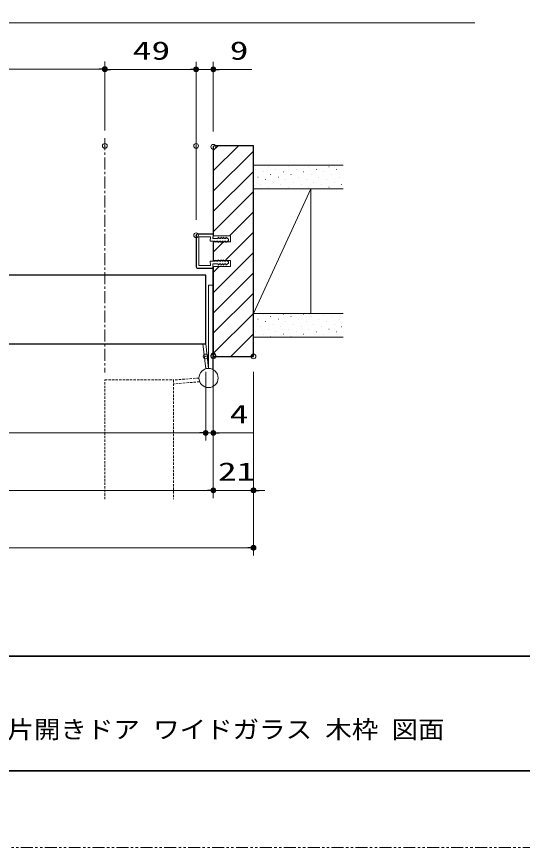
# Model space of a CAD drawing. Units: millimetres, scale not verified. Extents: x -1306 to 1306, y -607 to 607.
# Drawn here: x -571.5 to -307, y -594 to -159.9 of the extents above; entities that cross this region are included whole.
import ezdxf
from ezdxf.enums import TextEntityAlignment as Align

# ---------------------------------------------------------------- set-up
doc = ezdxf.new("R2010")
doc.units = ezdxf.units.MM
doc.header["$LTSCALE"] = 5
doc.header["$PDMODE"] = 32
doc.header["$PDSIZE"] = 2.5
for name, pattern in [('USER1', [2.5, 1.25, -0.25, 0.25, -0.25, 0.25, -0.25]), ('USER2', [0.375, 0.25, -0.125]), ('USER3', [2, 1.25, -0.25, 0.25, -0.25])]:
    doc.linetypes.add(name, pattern=pattern)
for name, color, linetype, lineweight in [('0-1_線(黄)', 2, 'Continuous', 15), ('0-3_陰線', 4, 'USER1', 9), ('0-C_中心線', 3, 'USER3', 9), ('0-D_線(白)', 7, 'Continuous', 30), ('1-0_線(水)', 4, 'Continuous', 9), ('1-1_寸法線', 3, 'Continuous', 13), ('1-2_ハッチング', 6, 'Continuous', 9), ('1-4_DEFPOINTS', 7, 'Continuous', 5), ('1-5_0', 3, 'Continuous', 25), ('1-6_点線(黄)', 2, 'USER2', 15), ('1-7_図面枠', 7, 'Continuous', 35)]:
    doc.layers.add(name, color=color, linetype=linetype, lineweight=lineweight)
doc.styles.add('ＭＳ ゴシック', font='')
doc.styles.get('ＭＳ ゴシック').set_extended_font_data('MS Gothic')

# ---------------------------------------------------------------- blocks, each defined once
blk = doc.blocks.new('_DOT')
at = {"layer": '1-5_0'}
blk.add_line((-2.5, 0), (-5, 0), dxfattribs=at)
for points in [[(0, 0), (-2.5, 0), (-2.48, 0.313)], [(0, 0), (-2.48, -0.313), (-2.5, 0)], [(0, 0), (-2.48, 0.313), (-2.421, 0.622)], [(0, 0), (-2.421, -0.622), (-2.48, -0.313)], [(0, 0), (-2.421, 0.622), (-2.324, 0.92)], [(0, 0), (-2.324, -0.92), (-2.421, -0.622)], [(0, 0), (-2.324, 0.92), (-2.191, 1.204)], [(0, 0), (-2.191, -1.204), (-2.324, -0.92)], [(0, 0), (-2.191, 1.204), (-2.023, 1.469)], [(0, 0), (-2.023, -1.469), (-2.191, -1.204)], [(0, 0), (-2.023, 1.469), (-1.822, 1.711)], [(0, 0), (-1.822, -1.711), (-2.023, -1.469)], [(0, 0), (-1.822, 1.711), (-1.594, 1.926)], [(0, 0), (-1.594, -1.926), (-1.822, -1.711)], [(0, 0), (-1.594, 1.926), (-1.34, 2.111)], [(0, 0), (-1.34, -2.111), (-1.594, -1.926)], [(0, 0), (-1.34, 2.111), (-1.064, 2.262)], [(0, 0), (-1.064, -2.262), (-1.34, -2.111)], [(0, 0), (-1.064, 2.262), (-0.773, 2.378)], [(0, 0), (-0.773, -2.378), (-1.064, -2.262)], [(0, 0), (-0.773, 2.378), (-0.468, 2.456)], [(0, 0), (-0.468, -2.456), (-0.773, -2.378)], [(0, 0), (-0.468, 2.456), (-0.157, 2.495)], [(0, 0), (-0.157, -2.495), (-0.468, -2.456)], [(0, 0), (-0.157, 2.495), (0.157, 2.495)], [(0, 0), (0.157, -2.495), (-0.157, -2.495)], [(0, 0), (0.157, 2.495), (0.468, 2.456)], [(0, 0), (0.468, 2.456), (0.773, 2.378)], [(0, 0), (0.773, 2.378), (1.064, 2.262)], [(0, 0), (1.064, 2.262), (1.34, 2.111)], [(0, 0), (1.34, 2.111), (1.594, 1.926)], [(0, 0), (1.594, 1.926), (1.822, 1.711)], [(0, 0), (1.822, 1.711), (2.023, 1.469)], [(0, 0), (2.023, 1.469), (2.191, 1.204)], [(0, 0), (2.191, 1.204), (2.324, 0.92)], [(0, 0), (2.324, 0.92), (2.421, 0.622)], [(0, 0), (2.421, 0.622), (2.48, 0.313)], [(0, 0), (2.48, 0.313), (2.5, 0)], [(0, 0), (0.468, -2.456), (0.157, -2.495)], [(0, 0), (0.773, -2.378), (0.468, -2.456)], [(0, 0), (1.064, -2.262), (0.773, -2.378)], [(0, 0), (1.34, -2.111), (1.064, -2.262)], [(0, 0), (1.594, -1.926), (1.34, -2.111)], [(0, 0), (1.822, -1.711), (1.594, -1.926)], [(0, 0), (2.023, -1.469), (1.822, -1.711)], [(0, 0), (2.191, -1.204), (2.023, -1.469)], [(0, 0), (2.324, -0.92), (2.191, -1.204)], [(0, 0), (2.421, -0.622), (2.324, -0.92)], [(0, 0), (2.48, -0.313), (2.421, -0.622)], [(0, 0), (2.5, 0), (2.48, -0.313)]]:
    blk.add_solid(points, dxfattribs=at)

msp = doc.modelspace()

# ---------------------------------------------------------------- linework, layer by layer
at = {"layer": '0-1_線(黄)'}
for p, q in [((-400.736, -237.425), (-447.592, -237.425)), ((-400.736, -249.925), (-447.592, -249.925)), ((-417.592, -249.925), (-447.592, -314.925)), ((-417.592, -249.925), (-417.591, -314.925)), ((-400.736, -314.925), (-447.592, -314.925)), ((-400.736, -327.425), (-447.592, -327.425))]:
    msp.add_line(p, q, dxfattribs=at)
at = {"layer": '0-3_陰線'}
msp.add_line((387.036, -594), (-1292.964, -594), dxfattribs=at)
at = {"layer": '0-C_中心線'}
msp.add_line((-525.342, -223.421), (-525.342, -345.758), dxfattribs=at)
at = {"layer": '0-D_線(白)'}
for p, q in [((-468.092, -227.425), (-468.592, -227.925)), ((-468.592, -227.925), (-468.592, -274.425)), ((-447.592, -227.425), (-468.092, -227.425)), ((-447.592, -337.425), (-447.592, -227.425)), ((-468.592, -277.625), (-468.592, -287.225)), ((-468.592, -344.395), (-468.592, -290.425)), ((-468.592, -290.425), (-468.592, -336.925)), ((-468.592, -336.925), (-468.092, -337.425)), ((-468.092, -337.425), (-447.592, -337.425))]:
    msp.add_line(p, q, dxfattribs=at)
msp.add_lwpolyline([(-580.339, -294.925), (-580.339, -330.925), (-472.592, -330.925), (-472.592, -294.925)], close=True, dxfattribs=at)
at = {"layer": '1-0_線(水)'}
for p, q in [((-472.592, -343.955), (-474.061, -330.925)), ((-471.148, -343.725), (-472.592, -330.925))]:
    msp.add_line(p, q, dxfattribs=at)
msp.add_lwpolyline([(-468.592, -300.225), (-471.092, -300.225), (-471.092, -343.725)], dxfattribs=at)
msp.add_circle((-471.092, -348.725), 5, dxfattribs=at)
at = {"layer": '1-1_寸法線'}
for p, q in [((-525.342, -219.425), (-525.342, -183.306)), ((-525.342, -219.425), (-525.342, -183.425)), ((-477.592, -219.425), (-477.592, -183.425)), ((-477.592, -266.125), (-477.592, -183.425)), ((-468.592, -219.925), (-468.592, -183.425)), ((-794.591, -187.306), (-528.342, -187.306)), ((-522.342, -187.425), (-480.592, -187.425)), ((-480.592, -187.425), (-483.592, -187.425)), ((-477.592, -187.425), (-468.592, -187.425)), ((-465.592, -187.425), (-448.401, -187.425)), ((-468.891, -273.425), (-476.892, -273.425)), ((-477.592, -290.725), (-477.592, -274.125)), ((-477.442, -290.725), (-477.442, -274.125)), ((-468.891, -273.575), (-476.892, -273.575)), ((-470.14, -274.925), (-476.092, -274.925)), ((-467.584, -277.125), (-470.307, -277.125)), ((-470.302, -277.125), (-470.14, -274.925)), ((-468.898, -275.825), (-468.741, -273.731)), ((-465.98, -275.825), (-468.897, -275.825)), ((-468.651, -275.227), (-468.592, -273.737)), ((-468.592, -274.425), (-459.592, -274.425)), ((-459.592, -277.625), (-468.592, -277.625)), ((-467.584, -277.779), (-466.767, -277.125)), ((-467.584, -277.132), (-467.584, -277.779)), ((-465.98, -277.125), (-466.767, -277.125)), ((-465.98, -275.075), (-465.98, -275.825)), ((-465.18, -275.825), (-465.98, -275.075)), ((-465.98, -277.875), (-465.98, -277.125)), ((-465.18, -277.125), (-465.98, -277.875)), ((-464.68, -275.825), (-465.18, -275.825)), ((-464.68, -277.125), (-465.18, -277.125)), ((-464.68, -275.075), (-464.68, -275.825)), ((-463.88, -275.825), (-464.68, -275.075)), ((-464.68, -277.875), (-464.68, -277.125)), ((-463.88, -277.125), (-464.68, -277.875)), ((-463.38, -275.825), (-463.88, -275.825)), ((-463.38, -277.125), (-463.88, -277.125)), ((-462.58, -275.825), (-463.38, -275.075)), ((-463.38, -275.075), (-463.38, -275.825)), ((-463.38, -277.875), (-463.38, -277.125)), ((-462.58, -277.125), (-463.38, -277.875)), ((-462.08, -275.825), (-462.58, -275.825)), ((-462.08, -277.125), (-462.58, -277.125)), ((-462.08, -275.075), (-462.08, -275.825)), ((-460.591, -276.175), (-462.08, -275.075)), ((-460.592, -276.775), (-462.08, -277.875)), ((-462.08, -277.875), (-462.08, -277.125)), ((-460.592, -276.775), (-460.591, -276.175)), ((-459.592, -274.425), (-459.592, -277.625)), ((-467.584, -287.725), (-470.307, -287.725)), ((-470.307, -287.725), (-470.14, -289.925)), ((-468.897, -289.025), (-468.741, -291.119)), ((-465.98, -289.025), (-468.897, -289.025)), ((-468.651, -290.423), (-468.592, -291.113)), ((-467.584, -287.07), (-466.767, -287.725)), ((-467.584, -287.717), (-467.584, -287.07)), ((-465.98, -287.725), (-466.767, -287.725)), ((-465.98, -286.975), (-465.98, -287.725)), ((-465.18, -287.725), (-465.98, -286.975)), ((-465.98, -289.775), (-465.98, -289.025)), ((-465.18, -289.025), (-465.98, -289.775)), ((-464.68, -287.725), (-465.18, -287.725)), ((-464.68, -289.025), (-465.18, -289.025)), ((-464.68, -286.975), (-464.68, -287.725)), ((-463.88, -287.725), (-464.68, -286.975)), ((-464.68, -289.775), (-464.68, -289.025)), ((-463.88, -289.025), (-464.68, -289.775)), ((-463.38, -287.725), (-463.88, -287.725)), ((-463.38, -289.025), (-463.88, -289.025)), ((-463.38, -286.975), (-463.38, -287.725)), ((-462.58, -287.725), (-463.38, -286.975)), ((-462.58, -289.025), (-463.38, -289.775)), ((-463.38, -289.775), (-463.38, -289.025)), ((-462.08, -287.725), (-462.58, -287.725)), ((-462.08, -289.025), (-462.58, -289.025)), ((-462.08, -286.975), (-462.08, -287.725)), ((-460.592, -288.075), (-462.08, -286.975)), ((-460.591, -288.675), (-462.08, -289.775)), ((-462.08, -289.775), (-462.08, -289.025)), ((-460.592, -288.075), (-460.591, -288.675)), ((-468.891, -291.275), (-476.892, -291.275)), ((-468.891, -291.425), (-476.892, -291.425)), ((-472.592, -345.425), (-472.592, -381.425)), ((-472.592, -345.425), (-472.592, -381.425)), ((-468.592, -344.925), (-468.592, -411.425)), ((-468.592, -345.425), (-468.592, -411.425)), ((-468.592, -345.425), (-468.592, -381.425)), ((-447.592, -345.425), (-447.592, -411.425)), ((-447.592, -345.425), (-447.592, -441.425)), ((-799.591, -377.425), (-475.592, -377.425)), ((-475.592, -377.425), (-478.592, -377.425)), ((-472.592, -377.425), (-468.592, -377.425)), ((-465.592, -377.425), (-447.449, -377.425)), ((-803.591, -407.425), (-471.592, -407.425)), ((-471.592, -407.425), (-474.592, -407.425)), ((-468.592, -407.425), (-447.592, -407.425)), ((-444.592, -407.425), (-441.592, -407.425)), ((-824.591, -437.425), (-450.592, -437.425))]:
    msp.add_line(p, q, dxfattribs=at)
for points in [[(-331.922, -163.073), (-587.485, -163.073), (-659.903, -304.973)], [(-470.14, -289.925), (-476.092, -289.925), (-476.092, -274.925)], [(-468.592, -287.225), (-459.592, -287.225), (-459.592, -290.425), (-468.592, -290.425)]]:
    msp.add_lwpolyline(points, dxfattribs=at)
for centre, radius, start, end in [((-476.892, -274.125), 0.7, 90, 180), ((-468.891, -273.725), 0.3, 357.72528, 90), ((-476.892, -274.125), 0.55, 90, 180), ((-468.891, -273.725), 0.15, 357.72528, 90), ((-476.892, -290.725), 0.7, 180, 270), ((-476.892, -290.725), 0.55, 180, 270), ((-468.891, -291.125), 0.3, 270, 2.27472), ((-468.891, -291.125), 0.15, 270, 2.27472)]:
    msp.add_arc(centre, radius, start, end, dxfattribs=at)
at = {"layer": '1-2_ハッチング'}
for p, q in [((-468.592, -229.912), (-466.104, -227.425)), ((-468.592, -240.519), (-455.498, -227.425)), ((-468.592, -251.125), (-447.592, -230.125)), ((-439.939, -238.383), (-439.889, -238.383)), ((-429.332, -238.383), (-429.282, -238.383)), ((-418.726, -238.383), (-418.676, -238.383)), ((-408.119, -238.383), (-408.069, -238.383)), ((-468.592, -261.732), (-447.592, -240.732)), ((-446.568, -239.709), (-446.518, -239.709)), ((-442.591, -241.034), (-442.541, -241.034)), ((-438.613, -242.36), (-438.563, -242.36)), ((-435.962, -239.709), (-435.912, -239.709)), ((-431.984, -241.034), (-431.934, -241.034)), ((-428.007, -242.36), (-427.957, -242.36)), ((-425.355, -239.709), (-425.305, -239.709)), ((-421.377, -241.034), (-421.327, -241.034)), ((-417.4, -242.36), (-417.35, -242.36)), ((-414.748, -239.709), (-414.698, -239.709)), ((-410.771, -241.034), (-410.721, -241.034)), ((-406.793, -242.36), (-406.743, -242.36)), ((-404.142, -239.709), (-404.092, -239.709)), ((-445.242, -243.686), (-445.192, -243.686)), ((-441.265, -245.012), (-441.215, -245.012)), ((-437.287, -246.338), (-437.237, -246.338)), ((-434.636, -243.686), (-434.586, -243.686)), ((-430.658, -245.012), (-430.608, -245.012)), ((-426.681, -246.338), (-426.631, -246.338)), ((-424.029, -243.686), (-423.979, -243.686)), ((-420.052, -245.012), (-420.002, -245.012)), ((-416.074, -246.338), (-416.024, -246.338)), ((-413.423, -243.686), (-413.373, -243.686)), ((-409.445, -245.012), (-409.395, -245.012)), ((-405.468, -246.338), (-405.418, -246.338)), ((-402.816, -243.686), (-402.766, -243.686)), ((-468.592, -272.339), (-447.592, -251.339)), ((-443.917, -247.664), (-443.867, -247.664)), ((-439.939, -248.989), (-439.889, -248.989)), ((-433.31, -247.664), (-433.26, -247.664)), ((-429.332, -248.989), (-429.282, -248.989)), ((-422.703, -247.664), (-422.653, -247.664)), ((-418.726, -248.989), (-418.676, -248.989)), ((-412.097, -247.664), (-412.047, -247.664)), ((-408.119, -248.989), (-408.069, -248.989)), ((-401.49, -247.664), (-401.44, -247.664)), ((-460.071, -274.425), (-447.592, -261.945)), ((-462.043, -287.003), (-447.592, -272.552)), ((-468.592, -282.945), (-463.38, -277.734)), ((-468.592, -304.158), (-447.592, -283.158)), ((-468.592, -293.552), (-465.465, -290.425)), ((-462.265, -287.225), (-462.08, -287.041)), ((-468.592, -314.765), (-447.592, -293.765)), ((-468.592, -325.372), (-447.592, -304.372)), ((-468.592, -335.978), (-447.592, -314.978)), ((-442.591, -315.281), (-442.541, -315.281)), ((-438.613, -316.606), (-438.563, -316.606)), ((-431.984, -315.281), (-431.934, -315.281)), ((-428.007, -316.606), (-427.957, -316.606)), ((-421.377, -315.281), (-421.327, -315.281)), ((-417.4, -316.606), (-417.35, -316.606)), ((-410.771, -315.281), (-410.721, -315.281)), ((-406.793, -316.606), (-406.743, -316.606)), ((-445.242, -317.932), (-445.192, -317.932)), ((-441.265, -319.258), (-441.215, -319.258)), ((-437.287, -320.584), (-437.237, -320.584)), ((-434.636, -317.932), (-434.586, -317.932)), ((-430.658, -319.258), (-430.608, -319.258)), ((-426.681, -320.584), (-426.631, -320.584)), ((-424.029, -317.932), (-423.979, -317.932)), ((-420.052, -319.258), (-420.002, -319.258)), ((-416.074, -320.584), (-416.024, -320.584)), ((-413.423, -317.932), (-413.373, -317.932)), ((-409.445, -319.258), (-409.395, -319.258)), ((-405.468, -320.584), (-405.418, -320.584)), ((-402.816, -317.932), (-402.766, -317.932)), ((-459.432, -337.425), (-447.592, -325.585)), ((-446.568, -324.561), (-446.518, -324.561)), ((-443.917, -321.91), (-443.867, -321.91)), ((-439.939, -323.236), (-439.889, -323.236)), ((-435.962, -324.561), (-435.912, -324.561)), ((-433.31, -321.91), (-433.26, -321.91)), ((-429.332, -323.236), (-429.282, -323.236)), ((-425.355, -324.561), (-425.305, -324.561)), ((-422.703, -321.91), (-422.653, -321.91)), ((-418.726, -323.236), (-418.676, -323.236)), ((-414.748, -324.561), (-414.698, -324.561)), ((-412.097, -321.91), (-412.047, -321.91)), ((-408.119, -323.236), (-408.069, -323.236)), ((-404.142, -324.561), (-404.092, -324.561)), ((-401.49, -321.91), (-401.44, -321.91)), ((-442.591, -325.887), (-442.541, -325.887)), ((-438.613, -327.213), (-438.563, -327.213)), ((-431.984, -325.887), (-431.934, -325.887)), ((-428.007, -327.213), (-427.957, -327.213)), ((-421.377, -325.887), (-421.327, -325.887)), ((-417.4, -327.213), (-417.35, -327.213)), ((-410.771, -325.887), (-410.721, -325.887)), ((-406.793, -327.213), (-406.743, -327.213)), ((-448.825, -337.425), (-447.592, -336.191))]:
    msp.add_line(p, q, dxfattribs=at)
at = {"layer": '1-4_DEFPOINTS'}
for p in [(-525.342, -187.306), (-477.592, -187.425), (-525.342, -227.425), (-477.592, -227.425), (-468.592, -227.925), (-477.592, -274.125), (-472.592, -337.425), (-468.592, -336.925), (-468.592, -337.425), (-447.592, -337.425), (-472.592, -377.425), (-468.592, -377.425), (-468.592, -407.425), (-447.592, -407.425), (-447.592, -437.425)]:
    msp.add_point(p, dxfattribs=at)
at = {"layer": '1-6_点線(黄)'}
for p, q in [((-525.342, -349.758), (-489.342, -349.758)), ((-525.342, -412.098), (-525.342, -349.758)), ((-476.092, -348.725), (-489.342, -349.758)), ((-489.342, -349.758), (-489.342, -412.098)), ((-475.806, -350.704), (-489.342, -351.779))]:
    msp.add_line(p, q, dxfattribs=at)
at = {"layer": '1-7_図面枠'}
msp.add_line((-1252.964, -494), (347.036, -494), dxfattribs=at)
msp.add_lwpolyline([(-1252.964, -554), (347.036, -554), (347.036, 554), (-1252.964, 554)], close=True, dxfattribs=at)

# ---------------------------------------------------------------- block references
at = {"layer": '1-1_寸法線', "xscale": 0.6, "yscale": 0.6}
for p in [(-525.342, -187.306), (-477.592, -187.425), (-477.592, -187.425), (-472.592, -377.425), (-472.592, -377.425), (-468.592, -407.425), (-468.592, -407.425), (-447.592, -437.425)]:
    msp.add_blockref('_DOT', p, dxfattribs=at)
at = {"layer": '1-1_寸法線', "xscale": 0.6, "yscale": 0.6, "rotation": 180}
for p in [(-525.342, -187.425), (-468.592, -187.425), (-468.592, -377.425), (-447.592, -407.425)]:
    msp.add_blockref('_DOT', p, dxfattribs=at)

# ---------------------------------------------------------------- texts
at = {"layer": '1-1_寸法線', "style": 'ＭＳ ゴシック', "width": 1.5}
for s, p in [('49', (-510.752, -185.275)), ('9', (-460.02, -185.275)), ('4', (-460.02, -375.275)), ('21', (-466.187, -405.275))]:
    msp.add_text(s, height=9.604, dxfattribs=at).set_placement(p, align=Align.BOTTOM_LEFT)
at = {"layer": '1-7_図面枠', "style": 'ＭＳ ゴシック', "width": 1.1}
msp.add_text('ノッポ H2100 W735・755・780・825・850・875 片開きドア ワイドガラス 木枠 図面', height=9.236, dxfattribs=at).set_placement((-873.76, -539.776), align=Align.BOTTOM_LEFT)

doc.saveas('drawing.dxf')
